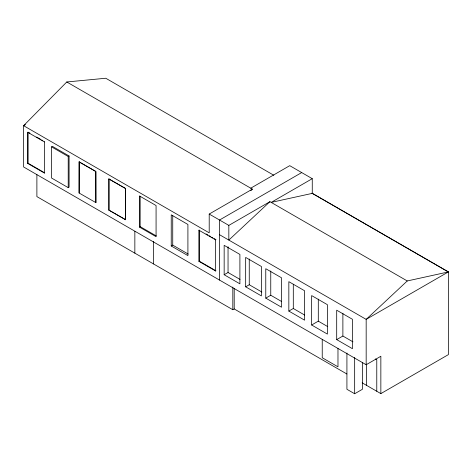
<?xml version="1.0" encoding="UTF-8"?>
<svg xmlns="http://www.w3.org/2000/svg" width="472" height="472" viewBox="0 0 472 472"><rect width="100%" height="100%" fill="white"/><g stroke="black" fill="none" stroke-linecap="round" stroke-linejoin="round"><path stroke-width="0.71" d="M273.825 175.271L105.769 78.246L66.776 81.975L23.6 125.688L23.6 166.958L366.172 364.738L380.851 356.266L380.851 393.613L362.16 382.822M250.844 190.694L252.384 189.13L66.776 81.975M269.925 201.674L228.837 240.089L228.837 225.392L269.925 201.674L407.253 280.958L448.341 271.937L312.263 193.373L271.182 202.399L312.263 178.676L312.263 193.373M407.253 280.958L366.172 319.379L366.172 364.738M25.512 124.584L23.6 125.688L209.208 232.843L209.208 214.058L252.384 189.13M27.701 163.424L28.054 163.223L44.728 172.846L44.374 173.053L27.701 163.424L27.701 132.278L44.374 141.901L44.728 141.694M51.542 146.863L52.41 146.361L69.083 155.984L69.083 187.136L68.216 187.644L51.542 178.015L51.542 146.863L68.216 156.492L69.083 155.984M79.119 161.884L95.881 171.46L95.881 202.612L95.792 171.507L79.119 161.884L79.119 193.036L95.881 202.612M79.119 193.036L79.207 161.831M108.89 178.971L125.64 188.552L125.564 219.745L108.89 210.123L108.89 178.971L125.64 188.552M108.89 210.123L125.64 219.704M139.399 227.061L156.073 236.69L156.073 205.538L139.399 195.91L139.399 227.061L140.149 226.625L156.208 235.894M250.744 188.186L289.737 165.672L312.263 178.676M171.236 245.989L187.909 255.612L187.909 224.46L171.236 214.837L171.236 245.989L172.734 245.121L188.169 254.036M198.936 230.218L199.29 230.017L199.29 261.163L215.964 270.792L215.61 270.999L198.936 261.37L198.936 230.218L215.61 239.847L215.964 239.64M301.697 172.575L219.527 220.017L219.527 280.073M198.936 261.37L199.29 261.163M224.159 274.739L239.9 283.831L239.9 254.42L224.159 245.328L224.159 274.739L228.047 272.497L240.012 279.406M245.664 286.823L261.405 295.914L261.405 266.503L245.664 257.411L245.664 286.823L249.257 284.752L261.848 292.02M36.887 174.652L36.887 196.6L232.814 309.715L234.206 308.912L234.206 288.427M265.771 298.121L281.518 307.207L281.518 277.796L265.771 268.71L265.771 298.121L270.757 295.242L281.459 301.425M288.84 311.077L304.582 320.163L304.582 290.752L288.84 281.666L288.84 311.077L293.301 308.499L304.635 315.042M311.65 325.002L327.391 334.093L327.391 304.682L311.65 295.59L311.65 325.002L318.299 321.161L327.745 326.618M380.851 393.613L448.4 354.614L448.4 271.901L366.172 319.379L219.527 234.714M336.695 339.61L352.436 348.696L352.436 319.284L336.695 310.198L336.695 339.61L342.884 336.034L352.962 341.846M346.92 353.021L346.92 389.282L354.661 393.754L362.407 389.282L362.407 362.449M311.957 193.125L448.4 271.901M209.208 214.058L228.837 225.392M206.081 233.935L207.934 235.009M209.173 235.717L210.406 236.431M211.639 237.145L212.878 237.858M214.111 238.572L215.344 239.286M28.674 132.425L29.907 133.139M36.704 137.063L40.409 139.199M41.642 139.913L42.875 140.626M375.505 358.932L376.774 359.664L376.774 391.258M234.206 308.948L346.885 374.001M366.62 364.089L366.62 385.4M354.661 357.493L354.661 393.754M342.884 313.237L342.884 336.034M337.976 348.442L337.976 366.821L322.234 357.735L322.234 339.35M318.299 299.106L318.299 321.161M293.301 284.238L293.301 308.499M270.757 270.981L270.757 295.242M249.257 259.016L249.257 284.752M232.814 287.035L232.814 309.715M228.047 246.762L228.047 272.497M215.61 239.847L215.61 270.999M172.734 215.421L172.734 245.121M153.547 241.393L153.547 263.954M140.149 196.199L140.149 226.625M134.85 231.321L134.85 253.157M125.564 188.593L125.564 219.745M108.967 178.923L108.967 210.075M68.216 156.492L68.216 187.644M44.374 141.901L44.374 173.053M28.054 132.071L28.054 163.223"/></g></svg>
